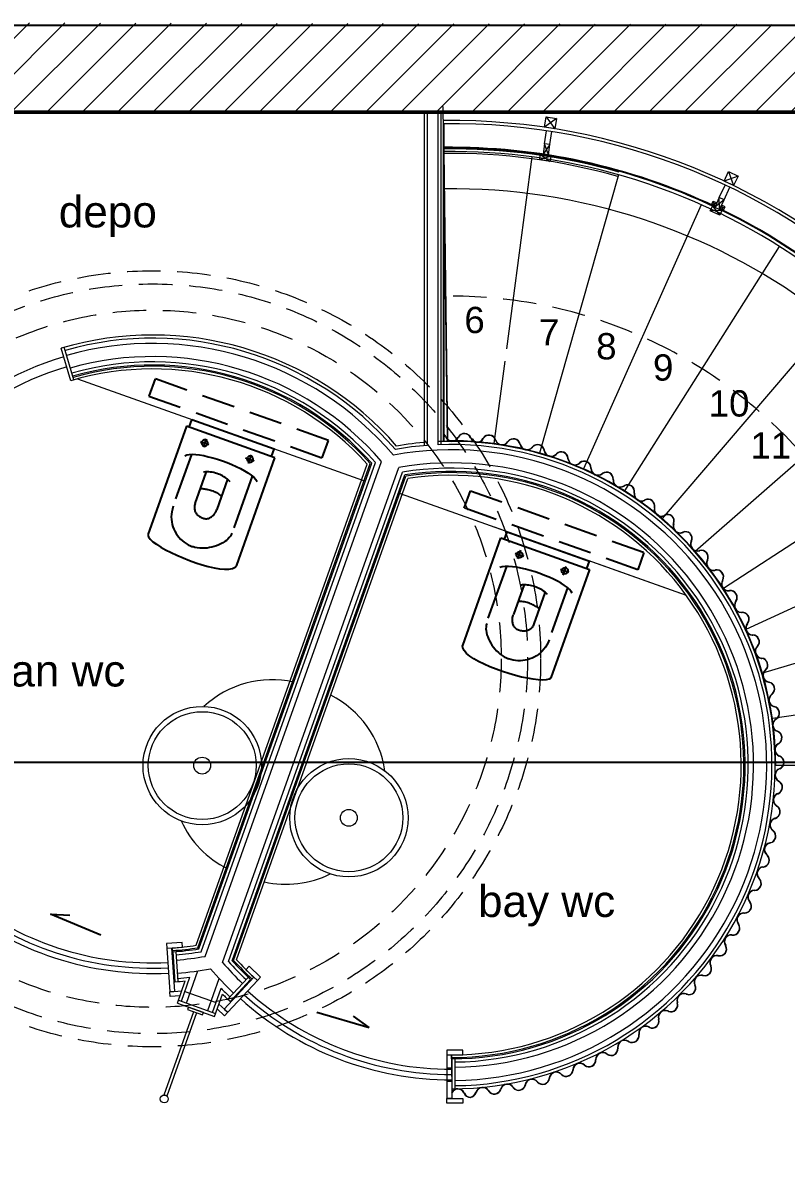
# Model space of a CAD drawing. Header units: millimetres. Extents: x 54215 to 67697, y 23496 to 56611.
# Drawn here: x 65889.3 to 66179.6, y 55264.6 to 55697.2 of the extents above; entities that cross this region are included whole.
import ezdxf

# ---------------------------------------------------------------- set-up
doc = ezdxf.new("R2010")
doc.units = ezdxf.units.MM
doc.linetypes.add('DASHED', pattern=[19.05, 12.7, -6.35])
for name, color, linetype, lineweight in [('- 0.09', 9, 'Continuous', 9), ('- 0.50', 30, 'Continuous', 50), ('alçıpankesit', 220, 'Continuous', 20), ('b_görünüş', 44, 'Continuous', 25), ('no3_ahsap gorunus on ince', 32, 'Continuous', 13), ('no3_cam kesit arka', 141, 'Continuous', 18), ('no3_duvar kaplama', 8, 'Continuous', 0), ('no3_kutu profil gorunus', 8, 'Continuous', 0), ('no3_kutuprofil kesit', 74, 'Continuous', 18), ('no3_mermer gorunus arka', 41, 'Continuous', 13), ('no3_tefriş arka ince', 65, 'Continuous', 13), ('t_yazı', 154, 'Continuous', 25)]:
    doc.layers.add(name, color=color, linetype=linetype, lineweight=lineweight)
doc.layers.add('0 rölöve', color=7, linetype='Continuous', true_color=0xf1380e)
for name, color, linetype, lineweight, true_color in [('no3_ahsap kesit on', 7, 'Continuous', 20, 0xfca103), ('no3_alçıpan kesit', 7, 'Continuous', 20, 0xf5003d), ('no3_tefriş ön ince', 7, 'Continuous', 18, 0x8c1aff)]:
    doc.layers.add(name, color=color, linetype=linetype, lineweight=lineweight, true_color=true_color)
doc.styles.get("Standard").update_dxf_attribs({"font": 'arial.ttf'})

# ---------------------------------------------------------------- blocks, each defined once
blk = doc.blocks.new('klozet')
at = {"layer": 'b_görünüş'}
for p, q in [((-23024.08, -1604.78), (-23024.08, -1638)), ((-23021.08, -1604.78), (-23024.08, -1604.78)), ((-22977.68, -1603.33), (-23021.07, -1603.33)), ((-23021.05, -1603.33), (-23021.05, -1639.06)), ((-22976.76, -1603.66), (-22977.68, -1603.29)), ((-22975.97, -1604.47), (-22976.76, -1603.66)), ((-22975.28, -1605.66), (-22975.97, -1604.47)), ((-23011.83, -1609.69), (-23011.39, -1608.48)), ((-22990.74, -1609.01), (-23011.56, -1609.01)), ((-23011.39, -1608.48), (-23010.88, -1607.47)), ((-23010.88, -1607.47), (-23010.31, -1606.69)), ((-22988.54, -1609.13), (-22987.91, -1609.18)), ((-22987.91, -1609.18), (-22987.27, -1609.32)), ((-22974.71, -1607.2), (-22975.28, -1605.66)), ((-22974.25, -1609.03), (-22974.71, -1607.2)), ((-22973.89, -1611.11), (-22974.25, -1609.03)), ((-23015.69, -1612.08), (-23019.17, -1612.08)), ((-23018.54, -1611.88), (-23018.56, -1612.09)), ((-23018.56, -1612.09), (-23018.56, -1612.09)), ((-23018.56, -1612.09), (-23018.56, -1612.09)), ((-23018.56, -1612.09), (-23018.54, -1612.29)), ((-23018.49, -1611.69), (-23018.54, -1611.88)), ((-23018.54, -1612.29), (-23018.49, -1612.48)), ((-23018.41, -1611.5), (-23018.49, -1611.69)), ((-23018.49, -1612.48), (-23018.41, -1612.67)), ((-23018.29, -1611.33), (-23018.41, -1611.5)), ((-23018.41, -1612.67), (-23018.29, -1612.84)), ((-23018.14, -1611.19), (-23018.29, -1611.33)), ((-23018.29, -1612.84), (-23018.14, -1612.98)), ((-23017.98, -1611.07), (-23018.14, -1611.19)), ((-23018.14, -1612.98), (-23017.98, -1613.1)), ((-23017.79, -1610.99), (-23017.98, -1611.07)), ((-23017.98, -1613.1), (-23017.79, -1613.18)), ((-23017.6, -1610.93), (-23017.79, -1610.99)), ((-23017.79, -1613.18), (-23017.6, -1613.24)), ((-23017.39, -1610.92), (-23017.6, -1610.93)), ((-23017.6, -1613.24), (-23017.39, -1613.25)), ((-23017.19, -1610.93), (-23017.39, -1610.92)), ((-23017.39, -1613.25), (-23017.19, -1613.24)), ((-23017.33, -1613.85), (-23017.33, -1610.45)), ((-23016.99, -1610.99), (-23017.19, -1610.93)), ((-23017.19, -1613.24), (-23016.99, -1613.18)), ((-23016.81, -1611.07), (-23016.99, -1610.99)), ((-23016.99, -1613.18), (-23016.81, -1613.1)), ((-23016.64, -1611.19), (-23016.81, -1611.07)), ((-23016.81, -1613.1), (-23016.64, -1612.98)), ((-23016.5, -1611.33), (-23016.64, -1611.19)), ((-23016.64, -1612.98), (-23016.5, -1612.84)), ((-23016.38, -1611.5), (-23016.5, -1611.33)), ((-23016.5, -1612.84), (-23016.38, -1612.67)), ((-23016.29, -1611.69), (-23016.38, -1611.5)), ((-23016.38, -1612.67), (-23016.29, -1612.48)), ((-23016.24, -1611.88), (-23016.29, -1611.69)), ((-23016.29, -1612.48), (-23016.24, -1612.29)), ((-23016.22, -1612.09), (-23016.24, -1611.88)), ((-23016.24, -1612.29), (-23016.22, -1612.09)), ((-23012.8, -1614.34), (-23012.53, -1612.65)), ((-23012.53, -1612.65), (-23012.21, -1611.1)), ((-23012.21, -1611.1), (-23011.83, -1609.69)), ((-22987.27, -1609.32), (-22986.61, -1609.54)), ((-22986.61, -1609.54), (-22985.94, -1609.84)), ((-22985.94, -1609.84), (-22985.27, -1610.22)), ((-22985.27, -1610.22), (-22984.61, -1610.66)), ((-22984.61, -1610.66), (-22983.95, -1611.17)), ((-22983.95, -1611.17), (-22983.31, -1611.75)), ((-22983.31, -1611.75), (-22982.69, -1612.37)), ((-22982.69, -1612.37), (-22982.09, -1613.05)), ((-22982.09, -1613.05), (-22981.53, -1613.77)), ((-22973.62, -1613.38), (-22973.89, -1611.11)), ((-22973.45, -1615.8), (-22973.62, -1613.38)), ((-23013.14, -1617.98), (-23013, -1616.12)), ((-23013, -1616.12), (-23012.8, -1614.34)), ((-23007.38, -1617.77), (-23007.53, -1618.22)), ((-23007.22, -1617.35), (-23007.38, -1617.77)), ((-23007.36, -1617.55), (-22995.15, -1617.55)), ((-23007.06, -1616.97), (-23007.22, -1617.35)), ((-23006.89, -1616.63), (-23007.06, -1616.97)), ((-23006.71, -1616.34), (-23006.89, -1616.63)), ((-23000.58, -1617.99), (-23000.35, -1617.54)), ((-22994.76, -1617.55), (-22995.1, -1617.54)), ((-22994.41, -1617.58), (-22994.76, -1617.55)), ((-22994.07, -1617.63), (-22994.41, -1617.58)), ((-22993.73, -1617.71), (-22994.07, -1617.63)), ((-22993.39, -1617.8), (-22993.73, -1617.71)), ((-22993.05, -1617.91), (-22993.39, -1617.8)), ((-22992.73, -1618.04), (-22993.05, -1617.91)), ((-22981.53, -1613.77), (-22981, -1614.54)), ((-22981, -1614.54), (-22980.51, -1615.34)), ((-22980.51, -1615.34), (-22980.07, -1616.16)), ((-22980.07, -1616.16), (-22979.68, -1617.02)), ((-22979.68, -1617.02), (-22979.35, -1617.89)), ((-22979.35, -1617.89), (-22979.09, -1618.78)), ((-22973.37, -1618.33), (-22973.45, -1615.8)), ((-23013.24, -1621.79), (-23013.22, -1619.88)), ((-23013.2, -1623.7), (-23013.24, -1621.79)), ((-23013.22, -1619.88), (-23013.14, -1617.98)), ((-23008.02, -1621.5), (-23008.03, -1622.11)), ((-23008.03, -1622.11), (-23008, -1622.73)), ((-23008, -1620.91), (-23008.02, -1621.5)), ((-23007.94, -1620.33), (-23008, -1620.91)), ((-23007.87, -1619.76), (-23007.94, -1620.33)), ((-23007.77, -1619.22), (-23007.87, -1619.76)), ((-23007.66, -1618.71), (-23007.77, -1619.22)), ((-23007.53, -1618.22), (-23007.66, -1618.71)), ((-23001.28, -1621.4), (-23001.26, -1620.9)), ((-23001.28, -1621.88), (-23001.28, -1621.4)), ((-23001.26, -1622.36), (-23001.28, -1621.88)), ((-23001.26, -1620.9), (-23001.22, -1620.41)), ((-23001.22, -1620.41), (-23001.15, -1619.91)), ((-23001.15, -1619.91), (-23001.05, -1619.42)), ((-23001.05, -1619.42), (-23000.93, -1618.93)), ((-23000.93, -1618.93), (-23000.77, -1618.46)), ((-23000.77, -1618.46), (-23000.58, -1617.99)), ((-22992.41, -1618.19), (-22992.73, -1618.04)), ((-22992.11, -1618.36), (-22992.41, -1618.19)), ((-22991.82, -1618.55), (-22992.11, -1618.36)), ((-22991.55, -1618.75), (-22991.82, -1618.55)), ((-22991.3, -1618.98), (-22991.55, -1618.75)), ((-22991.07, -1619.22), (-22991.3, -1618.98)), ((-22990.86, -1619.48), (-22991.07, -1619.22)), ((-22990.68, -1619.76), (-22990.86, -1619.48)), ((-22990.53, -1620.05), (-22990.68, -1619.76)), ((-22990.41, -1620.36), (-22990.53, -1620.05)), ((-22990.32, -1620.69), (-22990.41, -1620.36)), ((-22990.34, -1622.56), (-22990.28, -1622.18)), ((-22990.26, -1621.03), (-22990.32, -1620.69)), ((-22990.28, -1622.18), (-22990.25, -1621.79)), ((-22990.24, -1621.39), (-22990.26, -1621.03)), ((-22990.25, -1621.79), (-22990.24, -1621.39)), ((-22979.09, -1618.78), (-22978.89, -1619.68)), ((-22978.89, -1619.68), (-22978.77, -1620.59)), ((-22978.77, -1620.59), (-22978.73, -1621.49)), ((-22978.71, -1622.4), (-22978.68, -1621.49)), ((-22973.46, -1623.49), (-22973.37, -1620.9)), ((-22973.37, -1620.9), (-22973.37, -1618.33)), ((-23013.11, -1625.58), (-23013.2, -1623.7)), ((-23012.95, -1627.38), (-23013.11, -1625.58)), ((-23008, -1622.73), (-23007.94, -1623.36)), ((-23007.94, -1623.36), (-23007.85, -1623.98)), ((-23007.85, -1623.98), (-23007.72, -1624.61)), ((-23007.72, -1624.61), (-23007.55, -1625.23)), ((-23007.55, -1625.23), (-23007.35, -1625.85)), ((-23007.35, -1625.85), (-23007.1, -1626.46)), ((-23007.1, -1626.46), (-23006.81, -1627.05)), ((-22994.54, -1626.11), (-23007.01, -1626.11)), ((-23001.22, -1622.83), (-23001.26, -1622.36)), ((-23001.17, -1623.29), (-23001.22, -1622.83)), ((-23001.11, -1623.73), (-23001.17, -1623.29)), ((-23001.04, -1624.15), (-23001.11, -1623.73)), ((-23000.96, -1624.54), (-23001.04, -1624.15)), ((-23000.88, -1624.92), (-23000.96, -1624.54)), ((-23000.8, -1625.26), (-23000.88, -1624.92)), ((-23000.71, -1625.57), (-23000.8, -1625.26)), ((-23000.63, -1625.86), (-23000.71, -1625.57)), ((-23000.55, -1626.1), (-23000.63, -1625.86)), ((-22994.49, -1626.1), (-22994.08, -1626.08)), ((-22994.08, -1626.08), (-22993.69, -1626.04)), ((-22993.69, -1626.04), (-22993.32, -1625.97)), ((-22993.32, -1625.97), (-22992.98, -1625.87)), ((-22992.98, -1625.87), (-22992.65, -1625.74)), ((-22992.65, -1625.74), (-22992.34, -1625.59)), ((-22992.34, -1625.59), (-22992.05, -1625.42)), ((-22992.05, -1625.42), (-22991.79, -1625.22)), ((-22991.79, -1625.22), (-22991.54, -1625)), ((-22991.54, -1625), (-22991.32, -1624.76)), ((-22991.32, -1624.76), (-22991.11, -1624.5)), ((-22991.11, -1624.5), (-22990.93, -1624.22)), ((-22990.93, -1624.22), (-22990.77, -1623.92)), ((-22990.77, -1623.92), (-22990.63, -1623.6)), ((-22990.63, -1623.6), (-22990.51, -1623.27)), ((-22990.51, -1623.27), (-22990.41, -1622.92)), ((-22990.41, -1622.92), (-22990.34, -1622.56)), ((-22979.9, -1626.77), (-22979.53, -1625.93)), ((-22979.53, -1625.93), (-22979.23, -1625.07)), ((-22979.23, -1625.07), (-22978.99, -1624.19)), ((-22978.99, -1624.19), (-22978.82, -1623.3)), ((-22978.82, -1623.3), (-22978.71, -1622.4)), ((-22973.85, -1628.47), (-22973.62, -1626.02)), ((-22973.62, -1626.02), (-22973.46, -1623.49)), ((-23015.69, -1630.33), (-23019.17, -1630.33)), ((-23018.54, -1630.2), (-23018.56, -1630.4)), ((-23018.56, -1630.4), (-23018.56, -1630.4)), ((-23018.56, -1630.4), (-23018.56, -1630.4)), ((-23018.56, -1630.4), (-23018.54, -1630.61)), ((-23018.49, -1630), (-23018.54, -1630.2)), ((-23018.54, -1630.61), (-23018.49, -1630.8)), ((-23018.41, -1629.82), (-23018.49, -1630)), ((-23018.49, -1630.8), (-23018.41, -1630.99)), ((-23018.29, -1629.65), (-23018.41, -1629.82)), ((-23018.14, -1629.51), (-23018.29, -1629.65)), ((-23017.98, -1629.39), (-23018.14, -1629.51)), ((-23017.79, -1629.31), (-23017.98, -1629.39)), ((-23017.6, -1629.25), (-23017.79, -1629.31)), ((-23017.39, -1629.24), (-23017.6, -1629.25)), ((-23017.19, -1629.25), (-23017.39, -1629.24)), ((-23017.33, -1632.11), (-23017.33, -1628.7)), ((-23016.99, -1629.31), (-23017.19, -1629.25)), ((-23016.81, -1629.39), (-23016.99, -1629.31)), ((-23016.64, -1629.51), (-23016.81, -1629.39)), ((-23016.5, -1629.65), (-23016.64, -1629.51)), ((-23016.38, -1629.82), (-23016.5, -1629.65)), ((-23016.29, -1630), (-23016.38, -1629.82)), ((-23016.38, -1630.99), (-23016.29, -1630.8)), ((-23016.24, -1630.2), (-23016.29, -1630)), ((-23016.29, -1630.8), (-23016.24, -1630.61)), ((-23016.22, -1630.4), (-23016.24, -1630.2)), ((-23016.24, -1630.61), (-23016.22, -1630.4)), ((-23012.75, -1629.1), (-23012.95, -1627.38)), ((-23012.48, -1630.69), (-23012.75, -1629.1)), ((-23012.16, -1632.14), (-23012.48, -1630.69)), ((-22983.33, -1631.08), (-22982.62, -1630.47)), ((-22982.62, -1630.47), (-22981.96, -1629.81)), ((-22981.96, -1629.81), (-22981.36, -1629.11)), ((-22981.36, -1629.11), (-22980.82, -1628.36)), ((-22980.82, -1628.36), (-22980.33, -1627.58)), ((-22980.33, -1627.58), (-22979.9, -1626.77)), ((-22974.52, -1632.9), (-22974.16, -1630.78)), ((-22974.16, -1630.78), (-22973.85, -1628.47)), ((-23018.41, -1630.99), (-23018.29, -1631.16)), ((-23018.29, -1631.16), (-23018.14, -1631.3)), ((-23018.14, -1631.3), (-23017.98, -1631.42)), ((-23017.98, -1631.42), (-23017.79, -1631.5)), ((-23017.79, -1631.5), (-23017.6, -1631.55)), ((-23017.6, -1631.55), (-23017.39, -1631.57)), ((-23017.39, -1631.57), (-23017.19, -1631.55)), ((-23017.19, -1631.55), (-23016.99, -1631.5)), ((-23016.99, -1631.5), (-23016.81, -1631.42)), ((-23016.81, -1631.42), (-23016.64, -1631.3)), ((-23016.64, -1631.3), (-23016.5, -1631.16)), ((-23016.5, -1631.16), (-23016.38, -1630.99)), ((-23011.78, -1633.42), (-23012.16, -1632.14)), ((-23011.34, -1634.49), (-23011.78, -1633.42)), ((-22993.69, -1633.61), (-23011.66, -1633.61)), ((-23010.85, -1635.33), (-23011.34, -1634.49)), ((-22990.69, -1633.61), (-22989.62, -1633.56)), ((-22989.62, -1633.56), (-22988.59, -1633.43)), ((-22988.59, -1633.43), (-22987.6, -1633.22)), ((-22987.6, -1633.22), (-22986.65, -1632.93)), ((-22986.65, -1632.93), (-22985.75, -1632.56)), ((-22985.75, -1632.56), (-22984.9, -1632.13)), ((-22984.9, -1632.13), (-22984.09, -1631.64)), ((-22984.09, -1631.64), (-22983.33, -1631.08)), ((-22975.43, -1636.39), (-22974.95, -1634.79)), ((-22974.95, -1634.79), (-22974.52, -1632.9)), ((-23021.06, -1638), (-23024.08, -1638)), ((-23021.07, -1639.04), (-22977.28, -1639.04)), ((-23010.31, -1635.92), (-23010.85, -1635.33)), ((-22977.18, -1639.03), (-22976.55, -1638.56)), ((-22976.55, -1638.56), (-22975.97, -1637.67)), ((-22975.97, -1637.67), (-22975.43, -1636.39))]:
    blk.add_line(p, q, dxfattribs=at)

msp = doc.modelspace()

# ---------------------------------------------------------------- hatches: boundary and pattern name
at = {"layer": '- 0.09'}
h = msp.add_hatch(dxfattribs=at)
h.set_pattern_fill('ANSI31', color=256, scale=3)
h.set_pattern_definition([(45, (63876.259, 54031.695), (-6.735192, 6.735192), [])])
h.paths.add_polyline_path([(66620.871, 55025.089), (66620.871, 55001.797)], flags=17)
h.paths.add_polyline_path([(66365.371, 55696.186), (65857.371, 55697.186), (65857.371, 55663.186), (66365.371, 55663.186)])
h.paths.add_polyline_path([(65171.871, 54847.186), (66362.871, 54847.186), (66362.871, 54878.686), (65857.371, 54878.686), (65857.371, 54848.186), (65784.371, 54848.186), (65784.371, 54878.686), (65171.871, 54878.686)])
h.paths.add_polyline_path([(65783.871, 55696.186), (65171.871, 55696.186), (65171.871, 55662.186), (65783.871, 55662.186)])
h.paths.add_polyline_path([(66435.871, 54847.186), (66659.886, 54847.186), (66659.886, 55696.186), (66438.871, 55696.186), (66438.871, 55659.186), (66574.371, 55659.186), (66574.371, 55650.686), (66620.871, 55650.686), (66620.871, 54913.186), (66598.935, 54913.186), (66598.935, 54878.686), (66435.871, 54878.686)])

# ---------------------------------------------------------------- linework, layer by layer
at = {"layer": '- 0.50'}
msp.add_line((65857.371, 55663.186), (66365.371, 55663.186), dxfattribs=at)
msp.add_line((66049.421, 55538.192), (66049.421, 55658.787))
at = {"linetype": 'DASHED'}
for points in [[(65937.241, 55555.204), (66003.19, 55531.734), (66005.537, 55538.329), (65939.588, 55561.798)], [(66123.161, 55489.152), (66057.212, 55512.622), (66059.559, 55519.217), (66125.508, 55495.747)]]:
    msp.add_lwpolyline(points, close=True, dxfattribs=at)
at = {"layer": '0 rölöve'}
for p, q in [((66365.371, 55696.186), (65171.871, 55696.186)), ((66324.143, 55415.897), (64937.258, 55415.897)), ((65918.954, 55350.144), (65899.811, 55358.2)), ((65899.811, 55358.2), (65907.187, 55357.747)), ((66001.129, 55320.901), (66021.057, 55315.051)), ((66021.057, 55315.051), (66015.054, 55319.36))]:
    msp.add_line(p, q, dxfattribs=at)
at = {"layer": 'no3_ahsap gorunus on ince'}
for centre, radius in [((65957.532, 55414.672), 22.5), ((65957.532, 55414.672), 20.5), ((65957.532, 55414.672), 3.211), ((66013.308, 55394.822), 22.5), ((66013.308, 55394.822), 20.5), ((66013.308, 55394.822), 3.211)]:
    msp.add_circle(centre, radius, dxfattribs=at)
for centre, radius, start, end in [((65938.669, 55455.303), 119.675, 106.40583, 135), ((65938.669, 55455.303), 115.677, 106.40583, 135), ((65938.669, 55455.303), 117.675, 230.75869, 272.88587), ((65938.669, 55455.303), 115.675, 230.75869, 272.87072), ((65938.669, 55455.303), 119.675, 230.75869, 272.90052), ((66052.279, 55414.872), 119.675, 227.92091, 270.06274), ((66052.279, 55414.872), 117.675, 227.93556, 270.06274), ((66052.279, 55414.872), 115.675, 227.95071, 270.06274)]:
    msp.add_arc(centre, radius, start, end, dxfattribs=at)
at = {"layer": 'no3_ahsap kesit on'}
for p, q in [((65946.987, 55328.82), (65945.19, 55328.701)), ((65965.927, 55322.079), (65967.245, 55320.853)), ((66050.609, 55299.709), (66052.409, 55299.697)), ((66050.607, 55294.709), (66052.407, 55294.697)), ((66052.418, 55288.116), (66050.618, 55288.114))]:
    msp.add_line(p, q, dxfattribs=at)
for points in [[(65943.987, 55346.998), (65944.105, 55345.202), (65950.093, 55345.595), (65949.974, 55347.391)], [(65979.736, 55334.276), (65978.51, 55332.958), (65974.117, 55337.045), (65975.344, 55338.363)], [(66050.598, 55306.449), (66050.6, 55304.649), (66056.6, 55304.656), (66056.598, 55306.456)], [(66050.62, 55286.314), (66050.618, 55288.114), (66056.618, 55288.12), (66056.62, 55286.32)]]:
    msp.add_lwpolyline(points, close=True, dxfattribs=at)
for points in [[(65944.105, 55345.202), (65945.19, 55328.701)], [(65945.902, 55345.32), (65946.987, 55328.82)], [(65977.192, 55334.184), (65965.927, 55322.079)], [(65978.51, 55332.958), (65967.245, 55320.853)], [(65949.103, 55327.155), (65945.309, 55326.905), (65945.19, 55328.701), (65949.76, 55329.002)], [(65963.235, 55322.126), (65966.019, 55319.535), (65967.245, 55320.853), (65963.892, 55323.973)], [(66050.6, 55304.649), (66050.618, 55288.114)], [(66052.4, 55304.651), (66052.418, 55288.116)]]:
    msp.add_lwpolyline(points, dxfattribs=at)
at = {"layer": 'no3_alçıpan kesit', "lineweight": 13}
for p, q in [((66042.021, 55536.361), (66042.021, 55663.186)), ((66043.221, 55536.456), (66043.221, 55663.186)), ((66047.221, 55536.688), (66047.221, 55663.186)), ((66048.421, 55536.732), (66048.421, 55663.186)), ((65907.538, 55561.037), (65903.895, 55573.411)), ((65908.69, 55561.376), (65905.046, 55573.75)), ((65956.296, 55344.982), (66022.028, 55529.687)), ((65957.189, 55343.911), (66023.396, 55529.952)), ((65967.552, 55340.223), (66033.759, 55526.264)), ((65968.921, 55340.489), (66034.652, 55525.194)), ((65946.347, 55343.846), (65947.13, 55332.473)), ((65947.544, 55343.929), (65948.328, 55332.556)), ((65949.631, 55325.059), (65952.889, 55334.214)), ((65975.04, 55334.144), (65967.248, 55325.822)), ((65948.098, 55324.33), (65951.117, 55332.813)), ((65961.501, 55320.834), (65964.76, 55329.99)), ((65975.916, 55333.323), (65968.124, 55325.002)), ((65948.5, 55325.461), (65962.632, 55320.432)), ((65962.23, 55319.301), (65965.248, 55327.784)), ((65948.098, 55324.33), (65962.23, 55319.301)), ((66052.404, 55303.151), (66052.414, 55291.751)), ((66053.604, 55303.152), (66053.614, 55291.752))]:
    msp.add_line(p, q, dxfattribs=at)
at = {"layer": 'no3_alçıpan kesit'}
for radius, start in [(245.131, 359.72067), (243.931, 359.7193)]:
    msp.add_arc((66052.293, 55414.874), radius, start, 90.70036, dxfattribs=at)
at = {"layer": 'no3_alçıpan kesit', "lineweight": 13}
for centre, radius, start, end in [((65938.669, 55455.303), 123.121, 41.08843, 106.40583), ((65938.669, 55455.303), 121.921, 40.77118, 105.84189), ((65938.669, 55455.303), 112.921, 41.3818, 105.79694), ((65938.669, 55455.303), 111.721, 41.74347, 105.7904), ((66052.279, 55414.872), 123.121, 94.21926, 99.733), ((66052.279, 55414.872), 123.121, 270.06274, 92.35466), ((66052.279, 55414.872), 121.921, 270.62668, 92.37785), ((66052.279, 55414.872), 121.921, 94.26086, 100.05025), ((66052.279, 55414.872), 112.921, 270.67163, 99.43963), ((66052.279, 55414.872), 111.721, 270.06274, 99.07796), ((65938.669, 55455.303), 111.721, 273.94071, 279.07796), ((65938.669, 55455.303), 112.921, 274.54959, 279.43963), ((66052.279, 55414.872), 112.921, 221.3818, 226.27184), ((66052.279, 55414.872), 111.721, 221.74347, 226.88073), ((65938.669, 55455.303), 121.921, 274.50465, 276.69779), ((65938.669, 55455.303), 123.121, 273.94071, 275.80252), ((66052.279, 55414.872), 121.921, 224.12364, 226.23774), ((66052.279, 55414.872), 123.121, 225.01891, 226.88073)]:
    msp.add_arc(centre, radius, start, end, dxfattribs=at)
at = {"layer": 'no3_cam kesit arka'}
for p, q in [((66152.535, 55627.371), (66152.403, 55627.102)), ((66154.515, 55626.426), (66154.388, 55626.154))]:
    msp.add_line(p, q, dxfattribs=at)
for radius, start, end in [(234.949, 64.74514, 90.70084), (234.649, 64.74514, 90.70084), (234.649, 31.2883, 64.21003), (234.949, 31.2883, 64.21003)]:
    msp.add_arc((66052.295, 55414.879), radius, start, end, dxfattribs=at)
at = {"layer": 'no3_duvar kaplama'}
for p, q in [((66050.068, 55539.759), (66050.15, 55539.575)), ((66050.183, 55539.81), (66050.265, 55539.626)), ((66054.809, 55539.433), (66054.906, 55539.61)), ((66054.919, 55539.373), (66055.016, 55539.549)), ((66059.641, 55539.173), (66059.56, 55539.357)), ((66059.756, 55539.224), (66059.675, 55539.408)), ((66064.3, 55539.031), (66064.397, 55539.208)), ((66064.41, 55538.971), (66064.507, 55539.147)), ((66069.055, 55538.392), (66068.99, 55538.582)), ((66069.174, 55538.432), (66069.109, 55538.623)), ((66073.685, 55537.847), (66073.796, 55538.015)), ((66073.789, 55537.778), (66073.901, 55537.945)), ((66078.418, 55536.752), (66078.369, 55536.947)), ((66078.539, 55536.782), (66078.491, 55536.977)), ((66082.981, 55535.804), (66083.107, 55535.961)), ((66083.079, 55535.725), (66083.205, 55535.882)), ((66087.615, 55534.395), (66087.58, 55534.593)), ((66087.738, 55534.416), (66087.704, 55534.615)), ((66092.109, 55533.143), (66092.257, 55533.28)), ((66092.195, 55533.051), (66092.342, 55533.188)), ((66096.616, 55531.378), (66096.596, 55531.578)), ((66096.741, 55531.39), (66096.721, 55531.59)), ((66101, 55529.785), (66101.158, 55529.91)), ((66101.078, 55529.687), (66101.236, 55529.812)), ((66105.355, 55527.672), (66105.351, 55527.874)), ((66105.48, 55527.675), (66105.476, 55527.876)), ((66109.602, 55525.742), (66109.768, 55525.856)), ((66109.673, 55525.638), (66109.839, 55525.752)), ((66113.791, 55523.319), (66113.802, 55523.52)), ((66113.917, 55523.312), (66113.927, 55523.513)), ((66117.89, 55521.086), (66118.066, 55521.183)), ((66117.95, 55520.976), (66118.127, 55521.073)), ((66121.826, 55518.271), (66121.856, 55518.47)), ((66121.95, 55518.252), (66121.98, 55518.451)), ((66125.685, 55515.652), (66125.866, 55515.74)), ((66125.74, 55515.539), (66125.921, 55515.627)), ((66129.475, 55512.642), (66129.515, 55512.839)), ((66129.598, 55512.617), (66129.638, 55512.814)), ((66133.192, 55509.829), (66133.373, 55509.917)), ((66133.246, 55509.716), (66133.428, 55509.804)), ((66136.09, 55509.526), (66136.167, 55509.625)), ((66136.194, 55509.434), (66136.283, 55509.522)), ((66136.681, 55506.493), (66136.736, 55506.687)), ((66136.724, 55506.634), (66136.789, 55506.824)), ((66136.802, 55506.459), (66136.857, 55506.653)), ((66136.843, 55506.593), (66136.908, 55506.783)), ((66140.041, 55503.359), (66140.232, 55503.423)), ((66140.081, 55503.24), (66140.272, 55503.304)), ((66140.173, 55503.406), (66140.36, 55503.48)), ((66140.219, 55503.289), (66140.406, 55503.363)), ((66143.04, 55502.884), (66143.124, 55502.977)), ((66143.136, 55502.784), (66143.232, 55502.865)), ((66143.452, 55499.952), (66143.532, 55500.137)), ((66143.567, 55499.902), (66143.647, 55500.087)), ((66146.511, 55496.435), (66146.707, 55496.484)), ((66146.542, 55496.313), (66146.737, 55496.362)), ((66149.601, 55492.71), (66149.681, 55492.895)), ((66149.716, 55492.66), (66149.796, 55492.845)), ((66152.479, 55489.044), (66152.677, 55489.083)), ((66152.503, 55488.921), (66152.701, 55488.959)), ((66155.377, 55485.168), (66155.466, 55485.349)), ((66155.49, 55485.112), (66155.579, 55485.293)), ((66157.889, 55481.242), (66158.09, 55481.261)), ((66157.901, 55481.117), (66158.102, 55481.136)), ((66160.401, 55477.105), (66160.507, 55477.276)), ((66160.508, 55477.039), (66160.614, 55477.21)), ((66162.621, 55473.006), (66162.822, 55473.011)), ((66162.624, 55472.881), (66162.825, 55472.886)), ((66164.825, 55468.698), (66164.943, 55468.861)), ((66164.927, 55468.624), (66165.045, 55468.787)), ((66166.712, 55464.314), (66166.913, 55464.303)), ((66166.718, 55464.439), (66166.919, 55464.429)), ((66168.579, 55459.972), (66168.709, 55460.125)), ((66168.674, 55459.89), (66168.805, 55460.044)), ((66170.123, 55455.455), (66170.323, 55455.429)), ((66170.14, 55455.58), (66170.339, 55455.554)), ((66171.653, 55450.983), (66171.804, 55451.116)), ((66171.736, 55450.888), (66171.887, 55451.021)), ((66172.884, 55446.371), (66173.082, 55446.331)), ((66172.909, 55446.494), (66173.107, 55446.455)), ((66174.114, 55441.793), (66174.277, 55441.912)), ((66174.188, 55441.691), (66174.351, 55441.81)), ((66174.937, 55437.091), (66175.13, 55437.034)), ((66174.972, 55437.211), (66175.165, 55437.154)), ((66175.721, 55432.476), (66175.893, 55432.58)), ((66175.786, 55432.368), (66175.958, 55432.473)), ((66176.133, 55427.72), (66176.321, 55427.647)), ((66176.179, 55427.837), (66176.366, 55427.764)), ((66176.542, 55423.011), (66176.714, 55423.116)), ((66176.607, 55422.904), (66176.779, 55423.009)), ((66177.142, 55418.183), (66176.954, 55418.256)), ((66177.188, 55418.299), (66177, 55418.373)), ((66178.745, 55416.039), (66178.87, 55416.05)), ((66178.747, 55415.755), (66178.873, 55415.747)), ((66177.179, 55413.586), (66176.993, 55413.51)), ((66177.227, 55413.47), (66177.04, 55413.394)), ((66176.657, 55408.748), (66176.831, 55408.647)), ((66176.721, 55408.857), (66176.895, 55408.755)), ((66176.325, 55404.033), (66176.511, 55404.11)), ((66176.373, 55403.917), (66176.559, 55403.994)), ((66175.99, 55399.272), (66176.164, 55399.17)), ((66176.053, 55399.38), (66176.227, 55399.278)), ((66175.281, 55394.645), (66175.473, 55394.705)), ((66175.318, 55394.525), (66175.51, 55394.585)), ((66174.534, 55389.93), (66174.699, 55389.814)), ((66174.607, 55390.033), (66174.771, 55389.916)), ((66173.379, 55385.332), (66173.576, 55385.375)), ((66173.406, 55385.21), (66173.603, 55385.252)), ((66172.223, 55380.701), (66172.376, 55380.571)), ((66172.304, 55380.797), (66172.457, 55380.667)), ((66170.766, 55376.205), (66170.965, 55376.234)), ((66170.784, 55376.08), (66170.983, 55376.11)), ((66169.294, 55371.664), (66169.427, 55371.513)), ((66169.389, 55371.747), (66169.522, 55371.595)), ((66167.498, 55367.292), (66167.699, 55367.306)), ((66167.507, 55367.166), (66167.707, 55367.18)), ((66165.682, 55362.878), (66165.803, 55362.717)), ((66165.783, 55362.953), (66165.904, 55362.792)), ((66163.548, 55358.534), (66163.75, 55358.533)), ((66163.549, 55358.66), (66163.751, 55358.658)), ((66161.395, 55354.4), (66161.504, 55354.231)), ((66161.501, 55354.468), (66161.61, 55354.299)), ((66158.951, 55350.223), (66159.152, 55350.207)), ((66158.961, 55350.349), (66159.162, 55350.332)), ((66153.668, 55342.335), (66153.866, 55342.299)), ((66153.69, 55342.458), (66153.888, 55342.423)), ((66156.503, 55346.257), (66156.595, 55346.078)), ((66156.615, 55346.314), (66156.707, 55346.135)), ((66150.85, 55338.622), (66150.932, 55338.439)), ((66150.964, 55338.674), (66151.047, 55338.49)), ((66147.821, 55334.848), (66148.017, 55334.802)), ((66147.849, 55334.97), (66148.045, 55334.924)), ((66144.819, 55331.282), (66144.902, 55331.098)), ((66144.934, 55331.333), (66145.016, 55331.15)), ((66141.596, 55327.775), (66141.785, 55327.704)), ((66141.641, 55327.892), (66141.829, 55327.821)), ((66144.454, 55328.344), (66144.54, 55328.252)), ((66144.549, 55328.445), (66144.646, 55328.365)), ((66134.658, 55321.285), (66134.847, 55321.214)), ((66134.703, 55321.402), (66134.891, 55321.332)), ((66138.155, 55324.631), (66138.213, 55324.439)), ((66138.275, 55324.668), (66138.333, 55324.475)), ((66131.057, 55318.321), (66131.105, 55318.126)), ((66131.179, 55318.352), (66131.227, 55318.156)), ((66123.521, 55312.555), (66123.551, 55312.355)), ((66123.646, 55312.573), (66123.675, 55312.374)), ((66127.397, 55315.155), (66127.581, 55315.075)), ((66127.447, 55315.27), (66127.631, 55315.19)), ((66115.522, 55307.442), (66115.536, 55307.241)), ((66115.647, 55307.451), (66115.662, 55307.251)), ((66119.573, 55309.756), (66119.749, 55309.658)), ((66119.634, 55309.865), (66119.81, 55309.768)), ((66111.381, 55304.938), (66111.549, 55304.827)), ((66111.449, 55305.043), (66111.618, 55304.932)), ((66098.477, 55299.114), (66098.46, 55298.913)), ((66098.602, 55299.104), (66098.585, 55298.903)), ((66102.837, 55300.774), (66102.996, 55300.651)), ((66102.914, 55300.874), (66103.073, 55300.751)), ((66107.161, 55302.948), (66107.16, 55302.746)), ((66107.287, 55302.947), (66107.286, 55302.745)), ((66085.021, 55294.472), (66085.148, 55294.315)), ((66089.536, 55295.92), (66089.506, 55295.721)), ((66089.66, 55295.901), (66089.63, 55295.702)), ((66093.993, 55297.284), (66094.133, 55297.139)), ((66094.083, 55297.371), (66094.223, 55297.227)), ((66057.132, 55290.012), (66057.047, 55290.194)), ((66057.246, 55290.065), (66057.16, 55290.247)), ((66061.584, 55290.313), (66061.648, 55290.504)), ((66061.703, 55290.273), (66061.767, 55290.464)), ((66066.274, 55291.074), (66066.387, 55290.907)), ((66066.379, 55291.145), (66066.491, 55290.978)), ((66071.063, 55291.779), (66070.998, 55291.588)), ((66071.182, 55291.739), (66071.117, 55291.548)), ((66075.689, 55292.349), (66075.801, 55292.182)), ((66075.793, 55292.419), (66075.905, 55292.252)), ((66080.365, 55293.424), (66080.317, 55293.228)), ((66080.487, 55293.394), (66080.439, 55293.199)), ((66084.924, 55294.392), (66085.051, 55294.236)), ((66059.491, 55288.607), (66059.489, 55288.482)), ((66059.52, 55288.609), (66059.537, 55288.484))]:
    msp.add_line(p, q, dxfattribs=at)
at = {"layer": 'no3_duvar kaplama', "lineweight": 13}
for p, q in [((65955.183, 55346.326), (66020.315, 55529.348)), ((65955.925, 55345.429), (66021.457, 55529.575)), ((65969.491, 55340.601), (66035.024, 55524.747)), ((65970.633, 55340.828), (66035.766, 55523.849)), ((65946.347, 55343.846), (65946.244, 55345.343)), ((66052.402, 55303.151), (66052.4, 55304.651)), ((66052.402, 55303.151), (66052.4, 55304.651))]:
    msp.add_line(p, q, dxfattribs=at)
at = {"layer": 'no3_duvar kaplama'}
msp.add_lwpolyline([(66049.449, 55634.16, -0.3356134), (66275.351, 55467.586, -0.3356134)], format="xyb", dxfattribs=at)
at = {"layer": 'no3_duvar kaplama', "lineweight": 13}
for centre, radius, start, end in [((65938.669, 55455.303), 110.221, 42.20482, 106.40583), ((65938.669, 55455.303), 111.221, 41.89609, 105.78763), ((66052.279, 55414.872), 111.221, 270.06274, 98.92534), ((66052.279, 55414.872), 110.221, 270.06274, 98.61661), ((65938.669, 55455.303), 110.221, 273.94071, 278.61661), ((65938.669, 55455.303), 111.221, 273.94071, 278.92534), ((66052.279, 55414.872), 111.221, 221.89609, 227.05911), ((66052.279, 55414.872), 110.221, 222.20482, 227.05911)]:
    msp.add_arc(centre, radius, start, end, dxfattribs=at)
at = {"layer": 'no3_duvar kaplama'}
for centre, radius, start, end in [((66047.749, 55538.731), 2.663, 23.90081, 51.09145), ((66047.749, 55538.731), 2.537, 23.90081, 48.76385), ((66052.584, 55540.654), 2.663, 203.90081, 331.24916), ((66052.584, 55540.654), 2.537, 203.90081, 331.24916), ((66057.24, 55538.329), 2.663, 23.90081, 151.24916), ((66057.24, 55538.329), 2.537, 23.90081, 151.24916), ((66062.076, 55540.252), 2.663, 203.90081, 331.24916), ((66062.076, 55540.252), 2.537, 203.90081, 331.24916), ((66066.59, 55537.759), 2.663, 18.93583, 146.28418), ((66066.59, 55537.759), 2.537, 18.93583, 146.28418), ((66071.574, 55539.256), 2.663, 198.93583, 326.28418), ((66071.574, 55539.256), 2.537, 198.93583, 326.28418), ((66075.906, 55536.337), 2.663, 13.90788, 141.25623), ((66075.906, 55536.337), 2.537, 13.90788, 141.25623), ((66081.002, 55537.392), 2.663, 193.90788, 321.25623), ((66081.002, 55537.392), 2.537, 193.90788, 321.25623), ((66085.081, 55534.153), 2.663, 9.97808, 137.32644), ((66085.081, 55534.153), 2.537, 9.97808, 137.32644), ((66090.237, 55534.856), 2.663, 189.97808, 317.32644), ((66090.237, 55534.856), 2.537, 189.97808, 317.32644), ((66094.071, 55531.331), 2.663, 5.59038, 132.93874), ((66094.071, 55531.331), 2.537, 5.59038, 132.93874), ((66099.266, 55531.637), 2.663, 185.59038, 312.93874), ((66099.266, 55531.637), 2.537, 185.59038, 312.93874), ((66102.814, 55527.825), 2.663, 1.1044, 128.45276), ((66102.814, 55527.825), 2.537, 1.1044, 128.45276), ((66108.017, 55527.724), 2.663, 181.1044, 308.45276), ((66108.017, 55527.724), 2.537, 181.1044, 308.45276), ((66111.268, 55523.655), 2.663, 356.93502, 124.28338), ((66111.268, 55523.655), 2.537, 356.93502, 124.28338), ((66116.45, 55523.176), 2.663, 176.93502, 304.28338), ((66116.45, 55523.176), 2.537, 176.93502, 304.28338), ((66119.347, 55518.849), 2.663, 351.41075, 118.7591), ((66119.347, 55518.849), 2.537, 351.41075, 118.7591), ((66124.459, 55517.873), 2.663, 171.41075, 298.7591), ((66124.459, 55517.873), 2.537, 171.41075, 298.7591), ((66127.028, 55513.344), 2.663, 348.52473, 115.87308), ((66127.028, 55513.344), 2.537, 348.52473, 115.87308), ((66132.084, 55512.112), 2.663, 168.52473, 295.87308), ((66132.084, 55512.112), 2.537, 168.52473, 295.87308), ((66134.535, 55507.521), 2.663, 52.19891, 115.87308), ((66134.535, 55507.521), 2.537, 52.19891, 115.87308), ((66134.39, 55507.649), 2.537, 341.01774, 44.69192), ((66134.39, 55507.649), 2.663, 341.01774, 44.69192), ((66139.242, 55505.767), 2.663, 161.01774, 288.3661), ((66139.243, 55505.767), 2.663, 164.16687, 291.51522), ((66139.242, 55505.767), 2.537, 161.01774, 288.3661), ((66139.243, 55505.767), 2.537, 164.16687, 291.51522), ((66141.337, 55501.003), 2.663, 47.84104, 111.51522), ((66141.337, 55501.003), 2.537, 47.84104, 111.51522), ((66141.202, 55501.142), 2.537, 336.65988, 40.33406), ((66141.202, 55501.142), 2.663, 336.65988, 40.33406), ((66145.897, 55498.897), 2.663, 156.65988, 284.00824), ((66145.897, 55498.897), 2.537, 156.65988, 284.00824), ((66147.351, 55493.9), 2.663, 336.65988, 104.00824), ((66147.351, 55493.9), 2.537, 336.65988, 104.00824), ((66151.99, 55491.533), 2.663, 153.77386, 281.12222), ((66151.99, 55491.533), 2.537, 153.77386, 281.12222), ((66153.19, 55486.47), 2.663, 333.77386, 101.12222), ((66153.19, 55486.47), 2.537, 333.77386, 101.12222), ((66157.642, 55483.767), 2.663, 148.24958, 275.59794), ((66157.642, 55483.767), 2.537, 148.24958, 275.59794), ((66158.349, 55478.611), 2.663, 328.24958, 95.59794), ((66158.349, 55478.611), 2.537, 328.24958, 95.59794), ((66162.557, 55475.543), 2.663, 144.0802, 271.42856), ((66162.557, 55475.543), 2.537, 144.0802, 271.42856), ((66162.888, 55470.349), 2.663, 324.0802, 91.42856), ((66162.888, 55470.349), 2.537, 324.0802, 91.42856), ((66166.854, 55466.973), 2.663, 139.59422, 266.94258), ((66166.854, 55466.973), 2.537, 139.59422, 266.94258), ((66166.777, 55461.77), 2.537, 319.59422, 86.94258), ((66166.777, 55461.77), 2.663, 319.59422, 86.94258), ((66170.468, 55458.096), 2.663, 135.20652, 262.55488), ((66170.468, 55458.096), 2.537, 135.20652, 262.55488), ((66169.994, 55452.913), 2.537, 315.20652, 82.55488), ((66169.994, 55452.913), 2.663, 315.20652, 82.55488), ((66173.41, 55448.982), 2.663, 131.27673, 258.62509), ((66173.41, 55448.982), 2.537, 131.27673, 258.62509), ((66172.581, 55443.844), 2.537, 311.27673, 78.62509), ((66172.581, 55443.844), 2.663, 311.27673, 78.62509), ((66175.689, 55439.645), 2.663, 126.24878, 253.59714), ((66175.689, 55439.645), 2.537, 126.24878, 253.59714), ((66174.413, 55434.6), 2.537, 306.24878, 73.59714), ((66174.413, 55434.6), 2.663, 306.24878, 73.59714), ((66177.103, 55430.2), 2.663, 121.2838, 248.63216), ((66177.103, 55430.2), 2.537, 121.2838, 248.63216), ((66175.396, 55425.284), 2.537, 301.2838, 68.63216), ((66175.396, 55425.284), 2.663, 301.2838, 68.63216), ((66177.924, 55420.736), 2.663, 121.2838, 248.63216), ((66177.924, 55420.736), 2.537, 121.2838, 248.63216), ((66176.217, 55415.82), 2.537, 4.95798, 68.63216), ((66176.216, 55415.934), 2.537, 292.29648, 355.97066), ((66176.217, 55415.82), 2.663, 4.95798, 68.63216), ((66176.216, 55415.934), 2.663, 292.29648, 355.97066), ((66178.003, 55411.046), 2.663, 112.29648, 239.64483), ((66178.003, 55411.046), 2.537, 112.29648, 239.64483), ((66175.549, 55406.457), 2.537, 292.29648, 59.64483), ((66175.549, 55406.457), 2.663, 292.29648, 59.64483), ((66177.335, 55401.57), 2.663, 112.29648, 239.64483), ((66177.335, 55401.57), 2.537, 112.29648, 239.64483), ((66174.717, 55397.127), 2.537, 287.3315, 54.67985), ((66174.717, 55397.127), 2.663, 287.3315, 54.67985), ((66176.074, 55392.103), 2.663, 107.3315, 234.67985), ((66176.074, 55392.103), 2.537, 107.3315, 234.67985), ((66173.035, 55387.854), 2.537, 282.30355, 49.65191), ((66173.035, 55387.854), 2.663, 282.30355, 49.65191), ((66173.947, 55382.731), 2.663, 102.30355, 229.65191), ((66173.947, 55382.731), 2.537, 102.30355, 229.65191), ((66170.595, 55378.744), 2.537, 278.37376, 45.72211), ((66170.595, 55378.744), 2.663, 278.37376, 45.72211), ((66171.153, 55373.57), 2.663, 98.37376, 225.72211), ((66171.153, 55373.57), 2.537, 98.37376, 225.72211), ((66167.522, 55369.837), 2.537, 273.98605, 41.33441), ((66167.522, 55369.837), 2.663, 273.98605, 41.33441), ((66167.683, 55364.635), 2.663, 93.98605, 221.33441), ((66167.683, 55364.635), 2.537, 93.98605, 221.33441), ((66163.773, 55361.195), 2.663, 269.50008, 36.84843), ((66163.773, 55361.195), 2.537, 269.50008, 36.84843), ((66163.526, 55355.997), 2.663, 89.50008, 216.84843), ((66163.526, 55355.997), 2.537, 89.50008, 216.84843), ((66159.368, 55352.861), 2.663, 265.33069, 32.67905), ((66159.368, 55352.861), 2.537, 265.33069, 32.67905), ((66158.744, 55347.695), 2.663, 85.33069, 212.67905), ((66158.744, 55347.695), 2.537, 85.33069, 212.67905), ((66153.219, 55339.837), 2.663, 79.80642, 207.15477), ((66153.219, 55339.837), 2.537, 79.80642, 207.15477), ((66154.337, 55344.92), 2.663, 259.80642, 27.15477), ((66154.337, 55344.92), 2.537, 259.80642, 27.15477), ((66148.62, 55337.396), 2.663, 256.9204, 24.26876), ((66148.62, 55337.396), 2.537, 256.9204, 24.26876), ((66147.247, 55332.376), 2.663, 76.9204, 204.26876), ((66147.247, 55332.376), 2.537, 76.9204, 204.26876), ((66142.589, 55330.055), 2.537, 320.59458, 24.26876), ((66142.589, 55330.055), 2.663, 320.59458, 24.26876), ((66140.704, 55325.399), 2.663, 69.41341, 196.76177), ((66140.704, 55325.399), 2.537, 69.41341, 196.76177), ((66142.721, 55330.196), 2.663, 249.41341, 313.08759), ((66142.721, 55330.196), 2.537, 249.41341, 313.08759), ((66133.642, 55318.96), 2.663, 66.52739, 193.87575), ((66133.642, 55318.96), 2.537, 66.52739, 193.87575), ((66135.783, 55323.707), 2.663, 249.41341, 16.76177), ((66135.783, 55323.707), 2.537, 249.41341, 16.76177), ((66128.642, 55317.517), 2.663, 246.52739, 13.87575), ((66128.642, 55317.517), 2.537, 246.52739, 13.87575), ((66121.04, 55311.987), 2.663, 241.00312, 8.35147), ((66121.04, 55311.987), 2.537, 241.00312, 8.35147), ((66126.156, 55312.941), 2.663, 61.00312, 188.35147), ((66126.156, 55312.941), 2.537, 61.00312, 188.35147), ((66118.177, 55307.636), 2.663, 56.83374, 184.18209), ((66118.177, 55307.636), 2.537, 56.83374, 184.18209), ((66109.824, 55302.933), 2.663, 52.34776, 179.69611), ((66109.824, 55302.933), 2.537, 52.34776, 179.69611), ((66113.006, 55307.056), 2.663, 236.83374, 4.18209), ((66113.006, 55307.056), 2.537, 236.83374, 4.18209), ((66095.932, 55299.121), 2.663, 227.96006, 355.30841), ((66095.932, 55299.121), 2.537, 227.96006, 355.30841), ((66101.131, 55298.896), 2.663, 47.96006, 175.30841), ((66101.131, 55298.896), 2.537, 47.96006, 175.30841), ((66104.623, 55302.76), 2.663, 232.34776, 359.69611), ((66104.623, 55302.76), 2.537, 232.34776, 359.69611), ((66082.952, 55292.796), 2.663, 39.00231, 166.35067), ((66082.952, 55292.796), 2.537, 39.00231, 166.35067), ((66086.997, 55296.101), 2.663, 224.03026, 351.37862), ((66086.997, 55296.101), 2.537, 224.03026, 351.37862), ((66092.168, 55295.521), 2.663, 44.03026, 171.37862), ((66092.168, 55295.521), 2.537, 44.03026, 171.37862), ((66054.75, 55289.115), 2.663, 25.16527, 152.51363), ((66054.75, 55289.115), 2.537, 25.16527, 152.51363), ((66059.18, 55291.123), 2.537, 277.71151, 341.38569), ((66059.18, 55291.123), 2.663, 277.71151, 341.38569), ((66064.172, 55289.654), 2.663, 34.03733, 161.38569), ((66064.172, 55289.654), 2.537, 34.03733, 161.38569), ((66068.594, 55292.398), 2.663, 214.03733, 341.38569), ((66068.594, 55292.398), 2.537, 214.03733, 341.38569), ((66073.586, 55290.929), 2.663, 34.03733, 161.38569), ((66073.586, 55290.929), 2.537, 34.03733, 161.38569), ((66077.852, 55293.827), 2.663, 219.00231, 346.35067), ((66077.852, 55293.827), 2.537, 219.00231, 346.35067), ((66059.542, 55291.144), 2.663, 205.16527, 268.83945), ((66059.542, 55291.144), 2.537, 205.16527, 268.83945)]:
    msp.add_arc(centre, radius, start, end, dxfattribs=at)
at = {"layer": 'no3_kutu profil gorunus'}
for p, q in [((66087.76, 55651.174), (66088.473, 55656.107)), ((66089.739, 55650.887), (66090.45, 55655.802)), ((66154.174, 55630.666), (66156.413, 55635.47)), ((66155.987, 55629.822), (66158.226, 55634.626))]:
    msp.add_line(p, q, dxfattribs=at)
at = {"layer": 'no3_kutu profil gorunus', "lineweight": 13}
for p, q in [((65958.681, 55342.138), (66025.673, 55530.385)), ((65965.276, 55339.791), (66032.268, 55528.038)), ((65951.515, 55324.388), (65955.869, 55336.622)), ((65959.617, 55321.505), (65963.971, 55333.739)), ((65950.972, 55328.827), (65962.843, 55324.603))]:
    msp.add_line(p, q, dxfattribs=at)
at = {"layer": 'no3_kutu profil gorunus'}
msp.add_arc((66052.295, 55414.879), 232.626, 74.20978, 90.70084, dxfattribs=at)
at = {"layer": 'no3_kutu profil gorunus', "lineweight": 13}
for centre, radius, start, end in [((65938.669, 55455.303), 119.921, 40.22599, 105.83248), ((65938.669, 55455.303), 114.921, 40.7931, 105.80754), ((66052.279, 55414.872), 119.921, 270.63608, 100.59544), ((66052.279, 55414.872), 114.921, 270.66103, 100.02833), ((65938.669, 55455.303), 114.921, 274.539, 280.02833), ((66052.279, 55414.872), 114.921, 220.7931, 226.28244), ((65938.669, 55455.303), 119.921, 274.51405, 280.59544), ((66052.279, 55414.872), 119.921, 220.22599, 226.30738)]:
    msp.add_arc(centre, radius, start, end, dxfattribs=at)
at = {"layer": 'no3_kutuprofil kesit'}
for p, q in [((66092.288, 55660.781), (66087.731, 55657.429)), ((66088.333, 55661.383), (66091.686, 55656.827)), ((66089.739, 55650.887), (66087.187, 55647.215)), ((66089.167, 55646.928), (66087.76, 55651.174)), ((66090.107, 55646.459), (66085.852, 55645.084)), ((66086.153, 55647.061), (66089.806, 55644.482)), ((66157.695, 55640.59), (66159.631, 55635.275)), ((66161.321, 55638.901), (66156.006, 55636.965)), ((66151.263, 55627.971), (66153.257, 55628.697)), ((66152.623, 55627.338), (66151.897, 55629.331)), ((66155.987, 55629.822), (66152.485, 55627.041)), ((66154.298, 55626.196), (66154.174, 55630.666)), ((66155.796, 55625.859), (66155.07, 55627.852)), ((66155.204, 55625.774), (66150.734, 55625.65)), ((66151.578, 55627.463), (66154.359, 55623.961)), ((66154.436, 55626.493), (66156.429, 55627.219)), ((65954.263, 55321.075), (65942.99, 55289.396)), ((65955.394, 55320.672), (65944.12, 55288.993))]:
    msp.add_line(p, q, dxfattribs=at)
for points in [[(66087.731, 55657.429), (66088.333, 55661.383), (66092.288, 55660.781), (66091.686, 55656.827)], [(66087.187, 55647.215), (66089.167, 55646.928), (66089.739, 55650.887), (66087.76, 55651.174)], [(66085.852, 55645.084), (66086.153, 55647.061), (66090.107, 55646.459), (66089.806, 55644.482)], [(66156.006, 55636.965), (66157.695, 55640.59), (66161.321, 55638.901), (66159.631, 55635.275)], [(66152.623, 55627.338), (66151.263, 55627.971), (66151.897, 55629.331), (66153.257, 55628.697)], [(66152.485, 55627.041), (66154.298, 55626.196), (66155.987, 55629.822), (66154.174, 55630.666)], [(66154.436, 55626.493), (66155.796, 55625.859), (66156.429, 55627.219), (66155.07, 55627.852)], [(66150.734, 55625.65), (66151.578, 55627.463), (66155.204, 55625.774), (66154.359, 55623.961)], [(65952.002, 55321.879), (65957.655, 55319.868), (65957.99, 55320.81), (65952.337, 55322.822)]]:
    msp.add_lwpolyline(points, close=True, dxfattribs=at)
msp.add_circle((65943.094, 55287.899), 1.5, dxfattribs=at)
at = {"layer": 'no3_mermer gorunus arka'}
for p, q in [((65910.115, 55561.762), (66018.826, 55523.075)), ((66141.668, 55479.358), (66032.957, 55518.045)), ((66141.668, 55479.358), (66068.748, 55505.308))]:
    msp.add_line(p, q, dxfattribs=at)
for centre, start, end in [((65984.073, 55409.408), 77.47788, 132.99551), ((65989.408, 55407.509), 7.82593, 63.34355), ((65984.073, 55409.408), 204.56892, 243.34355), ((65989.408, 55407.509), 257.47788, 296.25252)]:
    msp.add_arc(centre, 37.946, start, end, dxfattribs=at)
at = {"layer": 'no3_tefriş arka ince', "linetype": 'DASHED'}
for radius in [147.569, 142.569, 132.569]:
    msp.add_circle((65938.669, 55455.303), radius, dxfattribs=at)
at = {"layer": 'no3_tefriş ön ince'}
for p, q in [((66049.441, 55648.187), (66050.786, 55538.205)), ((66082.93, 55646.185), (66073.264, 55573.198)), ((66115.787, 55639.4), (66085.854, 55533.551)), ((66147.33, 55627.973), (66102.526, 55527.511)), ((66176.909, 55612.141), (66118.16, 55519.143)), ((66203.911, 55592.23), (66132.432, 55508.619)), ((66072.646, 55568.536), (66068.487, 55537.137)), ((66227.779, 55568.653), (66145.048, 55496.157)), ((66248.018, 55541.896), (66155.746, 55482.014)), ((66264.211, 55512.513), (66164.304, 55466.484)), ((66276.023, 55481.112), (66170.548, 55449.887)), ((66283.209, 55448.341), (66174.346, 55432.566)), ((66175.621, 55414.879), (66285.621, 55414.879))]:
    msp.add_line(p, q, dxfattribs=at)
msp.add_lwpolyline([(66050.786, 55538.205), (66049.23, 55665.386)], dxfattribs=at)
for centre, radius, start, end in [((66052.295, 55414.879), 234.326, 74.20978, 90.70084), ((66052.295, 55414.879), 233.326, 73.69711, 90.70084), ((66052.295, 55414.879), 233.326, 0, 73.69711), ((66052.279, 55414.872), 123.341, 0.00294, 90.69361)]:
    msp.add_arc(centre, radius, start, end, dxfattribs=at)
at = {"layer": 'no3_tefriş ön ince', "linetype": 'DASHED'}
msp.add_arc((66052.295, 55414.879), 178.326, 0, 90.70082, dxfattribs=at)

# ---------------------------------------------------------------- block references
at = {"layer": 'alçıpankesit', "rotation": 250.4107162223344}
msp.add_blockref('klozet', (59777.344, 33305.577), dxfattribs=at)
at = {"layer": 'alçıpankesit', "xscale": -1, "rotation": 70.41071622226849}
msp.add_blockref('klozet', (56842.229, 34350.218), dxfattribs=at)

# ---------------------------------------------------------------- texts
at = {"layer": 't_yazı', "attachment_point": 7}
for s, insert, char_height, width in [('depo ', (65903.008, 55615.728), 12, 369.49515), ('6', (66057.212, 55579.008), 10, 307.91263), ('7', (66085.587, 55574.454), 10, 307.91263), ('8', (66107.346, 55569.019), 10, 307.91263), ('9', (66128.958, 55560.94), 10, 307.91263), ('10', (66150.129, 55547.278), 10, 307.91263), ('11', (66166, 55531.406), 10, 307.91263), ('bayan wc', (65857.541, 55441.143), 12, 369.49515), ('bay wc', (66062.42, 55353.485), 12, 369.49515)]:
    msp.add_mtext(s, dxfattribs=dict(at, insert=insert, char_height=char_height, width=width))

doc.saveas('drawing.dxf')
